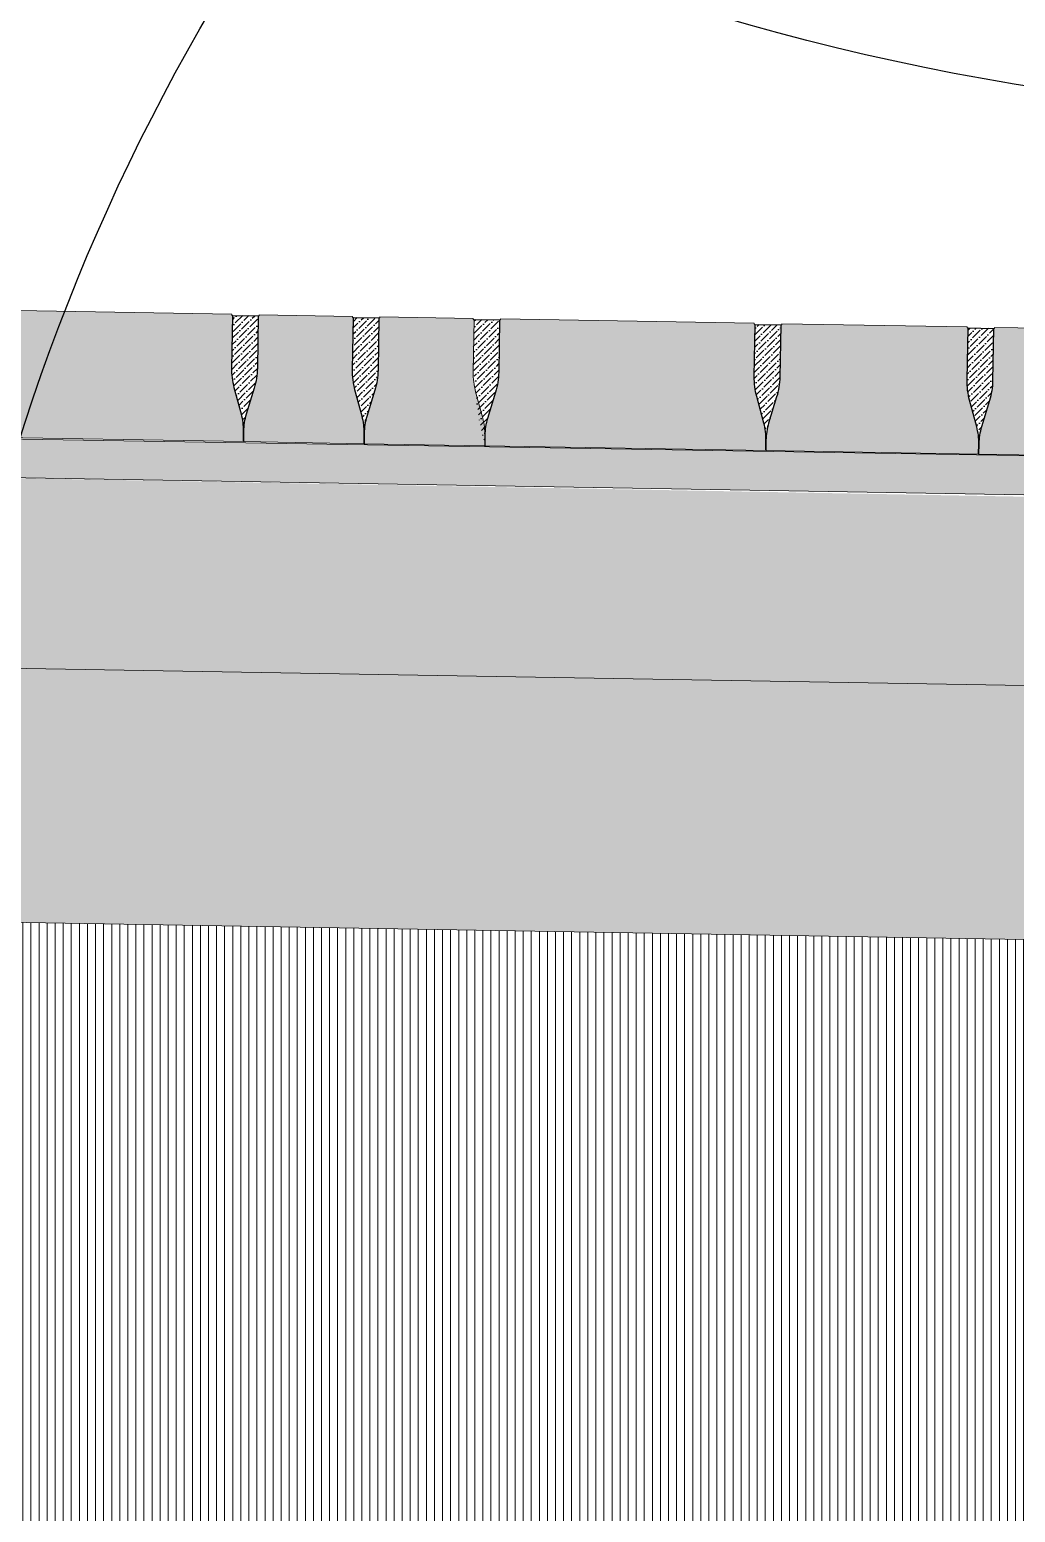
# Model space of a CAD drawing. Header units: metres. Extents: x -325 to 301, y -147 to 149.
# Drawn here: x 32.872 to 33.647, y 74.642 to 75.809 of the extents above; entities that cross this region are included whole.
import ezdxf

# ---------------------------------------------------------------- set-up
doc = ezdxf.new("R2010")
doc.units = ezdxf.units.M
for name, color, linetype, plot in [('-aux', 50, 'Continuous', False), ('-AUX-QAD', 5, 'Continuous', False), ('-AUX_MON', 3, 'Continuous', False)]:
    doc.layers.add(name, color=color, linetype=linetype, plot=plot)
doc.layers.add('03-TR-Paviment_05_Open Joint Precast Pavements', color=7, linetype='Continuous', lineweight=5, true_color=0xb3b3b3)
doc.layers.add('3-TR tot_u', color=7, linetype='Continuous', lineweight=5, true_color=0x787878)
for name, color, linetype, lineweight in [('1-CM', 7, 'Continuous', 0), ('3-TR Seleccionat', 44, 'Continuous', 0), ('3-TR Tot-u', 37, 'Continuous', 0)]:
    doc.layers.add(name, color=color, linetype=linetype, lineweight=lineweight)
doc.layers.add('EIT_3 TR sorra', color=7, linetype='Continuous', true_color=0xd8ceb0)
pattern_1 = [(45, (-54.52605597095767, 95.22544323823008), (0.001810082874403017, 0.006636970539477731), [0.008532812500000075, -0.001706562500000015, 0, -0.001706562500000015])]
pattern_2 = [(45, (-55.4307776966607, 95.24090877515593), (0.001810082874403017, 0.006636970539477731), [0.008532812500000075, -0.001706562500000015, 0, -0.001706562500000015])]

msp = doc.modelspace()

# ---------------------------------------------------------------- hatches: boundary and pattern name
at = {"layer": '03-TR-Paviment_05_Open Joint Precast Pavements'}
h = msp.add_hatch(color=256, dxfattribs=at)
h.dxf.hatch_style = 1
edge = h.paths.add_edge_path()
edge.add_line((33.03972699330097, 75.48462051935823), (33.03986707352942, 75.49281510049806))
edge.add_arc((32.99145658683463, 75.4936426455223), 0.04841755934362798, 359.0206621988272, 375.0196813252164)
edge.add_line((33.03822005051097, 75.50619009617114), (33.03262875717974, 75.52702843994231))
edge.add_arc((33.08782111385814, 75.54183751020085), 0.05714459552432267, 179.0206631825812, 195.0196823088627, ccw=False)
edge.add_line((33.0306848657774, 75.54281421532252), (33.03138776891774, 75.58393348232241))
edge.add_line((33.03138776891774, 75.58393348232241), (33.03059068065977, 75.58394710757167))
edge.add_line((33.03059068065977, 75.58394710757167), (33.03060510684645, 75.5847910599816))
edge.add_line((33.03060510684645, 75.5847910599816), (32.83106281026176, 75.58820209014559))
edge.add_line((32.83106281026176, 75.58820209014559), (32.83104838314375, 75.58735813773566))
edge.add_line((32.83104838314375, 75.58735813773566), (32.83025129488578, 75.58737176717588))
edge.add_line((32.83025129488578, 75.58737176717588), (32.82954839127979, 75.54625249784769))
edge.add_arc((32.77241214190183, 75.54722919826892), 0.05714459674101002, 343.02164879071614, 359.020667916998, ccw=False)
edge.add_line((32.82706610043442, 75.53054238451043), (32.82076584990045, 75.50990731492968))
edge.add_arc((32.86707313444153, 75.49576888800074), 0.04841755588206331, 163.0216494887599, 179.0206686151498)
edge.add_line((32.81866265111512, 75.49659642754452), (32.81852257088667, 75.48840184687035))
edge.add_line((32.81852257088667, 75.48840184687035), (33.03972699330097, 75.48462051935823))
h = msp.add_hatch(color=256, dxfattribs=at)
h.dxf.hatch_style = 1
edge = h.paths.add_edge_path()
edge.add_line((33.13467614422461, 75.4829938666928), (33.13481622631571, 75.49118844829829))
edge.add_arc((33.08640573289087, 75.49201598751031), 0.04841756597335151, 359.0206692119264, 375.019688338316)
edge.add_line((33.13316920143461, 75.50456344560118), (33.1275779090347, 75.52540178867386))
edge.add_arc((33.18277025931881, 75.54021085634429), 0.05714458867777317, 179.0206623377447, 195.0196814640271, ccw=False)
edge.add_line((33.12563401809803, 75.54118756219142), (33.12633692123836, 75.58230682895848))
edge.add_line((33.12633692123836, 75.58230682895848), (33.12553983251473, 75.58232045490624))
edge.add_line((33.12553983251473, 75.58232045490624), (33.12555425963274, 75.58316440801465))
edge.add_line((33.12555425963274, 75.58316440801465), (33.05226717214009, 75.584417197065))
edge.add_line((33.05226717214009, 75.584417197065), (33.05225274502209, 75.58357324349092))
edge.add_line((33.05225274502209, 75.58357324349092), (33.05145565536714, 75.58358687293114))
edge.add_line((33.05145565536714, 75.58358687293114), (33.0507527522268, 75.54246760290445))
edge.add_arc((32.99361651385074, 75.5434443031823), 0.05714458573827186, 343.0216487459226, 359.02066787220485, ccw=False)
edge.add_line((33.0482704618471, 75.52675749259399), (33.04197021177879, 75.50612242091776))
edge.add_arc((33.08827749194509, 75.49198399291411), 0.04841755201178764, 163.0216467606839, 179.0206658870728)
edge.add_line((33.03986701252779, 75.49281153469676), (33.03972693276501, 75.48461695332409))
edge.add_line((33.03972693276501, 75.48461695332409), (33.13467614422461, 75.4829938666928))
h = msp.add_hatch(color=256, dxfattribs=at)
h.dxf.hatch_style = 1
edge = h.paths.add_edge_path()
edge.add_line((33.22962547955012, 75.48137784647153), (33.22976556164122, 75.48957242807703))
edge.add_arc((33.18135507152994, 75.49039996682339), 0.04841756265231738, 359.020669695875, 375.019688822265)
edge.add_line((33.22811853676012, 75.50294742444859), (33.22252724342889, 75.52378576868543))
edge.add_arc((33.27771959725939, 75.53859483516474), 0.05714459179432979, 179.020660262801, 195.0196793890829, ccw=False)
edge.add_line((33.22058335295787, 75.53957154313431), (33.22128625656387, 75.58069080897005))
edge.add_line((33.22128625656387, 75.58069080897005), (33.22048916737458, 75.58070443654762))
edge.add_line((33.22048916737458, 75.58070443654762), (33.22050359402692, 75.58154838849188))
edge.add_line((33.22050359402692, 75.58154838849188), (33.14721650653428, 75.58280117730939))
edge.add_line((33.14721650653428, 75.58280117730939), (33.14720207988194, 75.58195722373532))
edge.add_line((33.14720207988194, 75.58195722373532), (33.14640499069264, 75.58197085433969))
edge.add_line((33.14640499069264, 75.58197085433969), (33.14570208755231, 75.54085158291602))
edge.add_arc((33.08856584834786, 75.54182828307745), 0.05714458656454737, 343.02164887682403, 359.0206680031071, ccw=False)
edge.add_line((33.14321979717261, 75.52514147237272), (33.1369195471043, 75.5045064006965))
edge.add_arc((33.18322682431977, 75.49036796972854), 0.04841755005518226, 163.0216423860253, 179.0206615124133)
edge.add_line((33.13481634692198, 75.49119551517398), (33.13467626762485, 75.48300093449981))
edge.add_line((33.13467626762485, 75.48300093449981), (33.22962547955012, 75.48137784647153))
h = msp.add_hatch(color=256, dxfattribs=at)
h.dxf.hatch_style = 1
edge = h.paths.add_edge_path()
edge.add_line((33.45082990845462, 75.47759667628038), (33.45096998961439, 75.48579125718739))
edge.add_arc((33.40255949996877, 75.48661879924731), 0.04841756224335861, 359.0206657658705, 375.0196848922606)
edge.add_line((33.44932296566462, 75.49916625355895), (33.44373167326471, 75.52000459779579))
edge.add_arc((33.49892402639672, 75.53481366924544), 0.05714459240776616, 179.0206652575249, 195.0196843838069, ccw=False)
edge.add_line((33.44178778139671, 75.53579037224468), (33.44249068500271, 75.57690963854607))
edge.add_line((33.44249068500271, 75.57690963854607), (33.44169359581342, 75.57692326449383))
edge.add_line((33.44169359581342, 75.57692326449383), (33.4417080220001, 75.57776721620526))
edge.add_line((33.4417080220001, 75.57776721620526), (33.24216572634673, 75.58117824706774))
edge.add_line((33.24216572634673, 75.58117824706774), (33.24215129876306, 75.58033429512348))
edge.add_line((33.24215129876306, 75.58033429512348), (33.24135421050509, 75.58034792363237))
edge.add_line((33.24135421050509, 75.58034792363237), (33.2406513068991, 75.53922865453701))
edge.add_arc((33.18351505834953, 75.54020535507466), 0.05714459591472741, 343.0216486598127, 359.02066778609554, ccw=False)
edge.add_line((33.23816901605373, 75.52351854143258), (33.23186876551976, 75.50288347138617))
edge.add_arc((33.27817605231318, 75.4887450424512), 0.04841755862201995, 163.0216479966599, 179.020667123048)
edge.add_line((33.22976556626877, 75.48957258330252), (33.22962548604032, 75.48137800355967))
edge.add_line((33.22962548604032, 75.48137800355967), (33.45082990845462, 75.47759667628038))
h = msp.add_hatch(color=256, dxfattribs=at)
h.dxf.hatch_style = 1
edge = h.paths.add_edge_path()
edge.add_line((33.61829660387507, 75.47473395343464), (33.61843668317219, 75.48292853527296))
edge.add_arc((33.57002619740872, 75.4837560869243), 0.04841755852571129, 359.0206543388342, 375.019673465223)
edge.add_line((33.61678966201639, 75.49630353094604), (33.61119836821949, 75.51714187495004))
edge.add_arc((33.66639071767521, 75.53195094250405), 0.0571445878475112, 179.0206624402548, 195.0196815665382, ccw=False)
edge.add_line((33.60925447728282, 75.53292764823478), (33.60995738042315, 75.57404691546749))
edge.add_line((33.60995738042315, 75.57404691546749), (33.6091602907682, 75.57406054211374))
edge.add_line((33.6091602907682, 75.57406054211374), (33.60917471788621, 75.5749044947565))
edge.add_line((33.60917471788621, 75.5749044947565), (33.46337014782971, 75.5773969186243))
edge.add_line((33.46337014782971, 75.5773969186243), (33.46335572304001, 75.57655296295475))
edge.add_line((33.46335572304001, 75.57655296295475), (33.4625586329194, 75.57656659402478))
edge.add_line((33.4625586329194, 75.57656659402478), (33.46185573024472, 75.53544732376527))
edge.add_arc((33.40471949199856, 75.53642402912986), 0.057144585695331, 343.02164364423464, 359.02066277051813, ccw=False)
edge.add_line((33.45937343846803, 75.51973721368763), (33.45307318979671, 75.49910214224424))
edge.add_arc((33.49938047032574, 75.48496371081062), 0.04841755336029838, 163.0216430040137, 179.0206621304013)
edge.add_line((33.45096998961439, 75.4857912557904), (33.45082990798896, 75.47759667511623))
edge.add_line((33.45082990798896, 75.47759667511623), (33.61829660387507, 75.47473395343464))
h = msp.add_hatch(color=256, dxfattribs=at)
h.dxf.hatch_style = 1
edge = h.paths.add_edge_path()
edge.add_line((33.71324569565972, 75.47310373380374), (33.71338577821648, 75.48129831540923))
edge.add_arc((33.66497528479164, 75.48212585462126), 0.04841756597335151, 359.0206692119264, 375.019688338316)
edge.add_line((33.71173875333538, 75.49467331271212), (33.70614746000415, 75.51551165625047))
edge.add_arc((33.76133981134948, 75.53032072238054), 0.05714458930355074, 179.0206605703312, 195.0196796966143, ccw=False)
edge.add_line((33.70420356953314, 75.53129743000086), (33.70490647220781, 75.57241669653509))
edge.add_line((33.70490647220781, 75.57241669653509), (33.70410938394984, 75.57243032225001))
edge.add_line((33.70410938394984, 75.57243032225001), (33.70412381153351, 75.57327427628975))
edge.add_line((33.70412381153351, 75.57327427628975), (33.63083672404086, 75.57452706440877))
edge.add_line((33.63083672404086, 75.57452706440877), (33.6308222964572, 75.57368311153319))
edge.add_line((33.6308222964572, 75.57368311153319), (33.63002520680224, 75.57369674050774))
edge.add_line((33.63002520680224, 75.57369674050774), (33.62932230366191, 75.5325774700154))
edge.add_arc((33.57218606694263, 75.53355417052607), 0.05714458408571376, 343.0216484841177, 359.0206676104001, ccw=False)
edge.add_line((33.62684001328221, 75.5168673601706), (33.6205397632139, 75.49623228802871))
edge.add_arc((33.66684704420859, 75.48209385990864), 0.04841755283807008, 163.0216469151821, 179.0206660415698)
edge.add_line((33.6184365639629, 75.48292140157487), (33.61829648420012, 75.4747268209007))
edge.add_line((33.61829648420012, 75.4747268209007), (33.71324569565972, 75.47310373380374))
at = {"layer": '3-TR Seleccionat'}
h = msp.add_hatch(dxfattribs=at)
h.set_pattern_fill('ANSI31', color=256, scale=0.002, angle=225, style=0)
h.set_pattern_definition([(270, (-0.8585899019400358, -4.113650441119717), (0.006350000000000001, -8.673617379884035e-19), [])])
h.paths.add_polyline_path([(35.18589133081755, 73.79145769977538), (32.88589133081755, 73.79145769977538), (32.88589133081755, 74.24145769977538), (33.98589133082154, 74.24145769977538), (33.66609618781404, 75.09250650408296), (32.53057318853218, 75.11190947291733), (32.5296545711066, 73.64145769977534), (35.38039666467148, 73.64145769977537), (35.38039666467148, 74.53452033250979), (34.83653469749228, 74.53685305986012), (34.83589133081755, 74.24145769977535), (35.18589133081755, 74.24145769977535)])
at = {"layer": '3-TR Tot-u'}
h = msp.add_hatch(dxfattribs=at)
h.set_pattern_fill('EARTH', color=256, scale=0.005, angle=-80.8247561036608)
h.set_pattern_definition([(279.1752438963392, (0, 0), (0.03640645211205976, -0.02628108149624554), [0.03175, -0.03175]), (279.1752438963392, (0.01175391255155724, 0.001898506990465168), (0.03640645211205976, -0.02628108149624554), [0.03175, -0.03175]), (279.1752438963392, (0.02350782510311449, 0.003797013980930336), (0.03640645211205976, -0.02628108149624554), [0.03175, -0.03175]), (9.175243896339197, (0.02805863161712196, 0.0005118787938996443), (0.02628108149624554, 0.03640645211205976), [0.03175, -0.03175]), (9.175243896339197, (0.02995713860758713, -0.0112420337576576), (0.02628108149624554, 0.03640645211205976), [0.03175, -0.03175]), (9.175243896339197, (0.0318556455980523, -0.02299594630921484), (0.02628108149624554, 0.03640645211205976), [0.03175, -0.03175])])
h.paths.add_polyline_path([(32.52963446737183, 75.11192551308335), (34.48382424316111, 75.0785337778741), (34.48332861695572, 75.27857144205522), (32.52963143426395, 75.3119547602016)])
at = {"layer": '3-TR tot_u'}
h = msp.add_hatch(dxfattribs=at)
h.set_pattern_fill('AR-CONC', color=256, scale=9e-05, angle=90.26641431039367)
h.set_pattern_definition([(140.2664143103937, (68.07752234721556, 216.8941087396815), (0.001358261347982061, 0.01640311316296629), [0.0017145, -0.0188595]), (85.26641431039367, (68.07752234721556, 216.8941087396815), (-0.01718018148039424, -0.003251827319955159), [0.0013716, -0.0150876525753]), (190.7178590103937, (68.07763553535509, 216.8954756613895), (-0.01582191943130427, 0.01315128580300938), [0.001457100792, -0.016028122014]), (136.4506143103937, (68.07295039664041, 216.8940874808411), (0.003670327151181657, 0.02441444385953116), [0.00257175, -0.02828925]), (186.9019719203937, (68.07325625478526, 216.8961220160112), (-0.02236745963156911, 0.02126259792724011), [0.0021856520826, -0.0240422047344]), (81.45056548039366, (68.07295039664041, 216.8940874808411), (-0.02236745963047776, 0.02126259792845786), [0.0020573970363, -0.0226313758728]), (111.2664143103937, (68.07408275486394, 216.8963787708387), (0.009140320580882877, 0.01368794375791834), [0.0017145, -0.0188595]), (56.2664143103937, (68.07408275486394, 216.8963787708387), (-0.01660260073058194, 0.005485043237329697), [0.0013716, -0.0150876]), (161.7178593103937, (68.07484444825029, 216.8975194328181), (-0.007462280235117282, 0.01917298696442482), [0.001457100792, -0.01602809438399999]), (127.7664143103937, (68.07752234721556, 216.8941087396815), (-0.007611163754578943, 0.0002425866008496274), [0, -0.01490472, 0, -0.0153162, 0, -0.01514475]), (97.76641431039367, (68.07752234721556, 216.8941087396815), (-0.009044117031634472, 0.005971780936707849), [0, -0.00873252, 0, -0.01456182, 0, -0.005772150000000001]), (57.76641431039366, (68.07754605082272, 216.8890110147902), (0.0004588392826058817, 0.01220541901602734), [0, -0.005715, 0, -0.0178308, 0, -0.0236601]), (47.76641431039366, (68.07755668024296, 216.8867250395027), (-0.002350348719380294, 0.0133208416991804), [0, -0.0074295, 0, -0.01184148, 0, -0.0168021])])
h.paths.add_polyline_path([(32.5301417022054, 75.49197231688586), (32.52962915943303, 75.4619766955403), (34.63893813380768, 75.42593439908292), (34.64039950698411, 75.45727575973201)])
h = msp.add_hatch(dxfattribs=at)
h.set_pattern_fill('AR-CONC', color=256, scale=0.0002499999999999998, angle=90.58726092987852)
h.set_pattern_definition([(76.14480648392384, (149.4055440725925, 72.34823459021341), (0.04264188677027636, 0.0164924602995862), [0.004762499999999994, -0.05238749999999995]), (21.14480648392376, (149.4055440725925, 72.34823459021341), (-0.02895624206563548, 0.03899470604567025), [0.003809999999999997, -0.04191014604249996]), (126.5962511839239, (149.4090975520367, 72.34960895783793), (0.01368564545468765, 0.05548716454452927), [0.004047502199999996, -0.04452256114999996]), (72.32900648392378, (149.3999479284676, 72.35963516782563), (0.06546717589283961, 0.02042698252137336), [0.007143749999999992, -0.07858124999999991]), (122.7803640939239, (149.4054035192522, 72.3613374201354), (0.02602188622526967, 0.08168008975366065), [0.006071255784999995, -0.06678390203999994]), (17.32895765392395, (149.3999479284676, 72.35963516782563), (0.02602188622963626, 0.08168008975240951), [0.005714991767499994, -0.06286493297999993]), (47.14480648392383, (149.4070472528393, 72.35958309595067), (0.04529099300160241, -0.006248548066424463), [0.004762499999999992, -0.05238749999999993]), (352.1448064839238, (149.4070472528393, 72.35958309595067), (-0.006420545168099423, 0.04814374515972341), [0.003809999999999994, -0.04190999999999992]), (97.59625148392381, (149.4108215022998, 72.35906238348748), (0.038870447652908, 0.04189519726940871), [0.004047502199999997, -0.04452248439999996]), (63.64480648392382, (149.4055440725925, 72.34823459021341), (-0.008621463944917692, 0.01931615227604824), [0, -0.04140199999999997, 0, -0.04254499999999996, 0, -0.04206874999999997]), (33.6448064839238, (149.4055440725925, 72.34823459021341), (0.003959798147281882, 0.0298434821684364), [0, -0.02425699999999998, 0, -0.04044949999999996, 0, -0.01603374999999999]), (353.6448064839238, (149.3928324288855, 72.34199488915097), (0.03106043217901049, 0.01365105502124608), [0, -0.01587499999999998, 0, -0.04952999999999995, 0, -0.06572249999999993]), (343.6448064839238, (149.387132140545, 72.33919681662287), (0.030442281011624, 0.02202419302339622), [0, -0.02063749999999998, 0, -0.03289299999999997, 0, -0.04667249999999996])])
h.paths.add_polyline_path([(32.52962915943303, 75.4619766955403), (32.52963143426395, 75.3119547602016), (34.48672493402285, 75.27851340832605), (34.48626389267651, 75.42593439908292)])
at = {"layer": 'EIT_3 TR sorra'}
h = msp.add_hatch(dxfattribs=at)
h.set_pattern_fill('ANSI36', color=256, scale=0.00107500000000001, angle=64.44245375089616, style=0, double=1)
h.set_pattern_definition(pattern_2)
edge = h.paths.add_edge_path()
edge.add_line((33.03972699376664, 75.48462052028955), (33.0398670725981, 75.49281510189505))
edge.add_arc((32.99145658543681, 75.49364264360563), 0.04841755975342317, 359.0206661289666, 375.0196852550778)
edge.add_line((33.03822004864833, 75.50619009756812), (33.03262875671408, 75.52702844459893))
edge.add_arc((33.08782110948358, 75.54183751261863), 0.05714459116877231, 179.0206620302467, 195.0196811564659, ccw=False)
edge.add_line((33.0306848657774, 75.54281421881498), (33.03138782991937, 75.58393698083566))
edge.add_line((33.03138782991937, 75.58393698083566), (33.05145577690473, 75.58359393375324))
edge.add_line((33.05145577690473, 75.58359393375324), (33.05075281136578, 75.54247116986991))
edge.add_arc((32.99361657298982, 75.54344787014774), 0.05714458573817217, 343.0216487459071, 359.02066787221736, ccw=False)
edge.add_line((33.04827052098608, 75.52676105955945), (33.04197027138343, 75.50612599021153))
edge.add_arc((33.08827755002338, 75.49198755735388), 0.04841755196938027, 163.0216407395285, 179.0206598657412)
edge.add_line((33.03986707073545, 75.49281510422335), (33.03972699236965, 75.48462051889257))
h = msp.add_hatch(dxfattribs=at)
h.set_pattern_fill('ANSI36', color=256, scale=0.00107500000000001, angle=64.44245375089616, style=0, double=1)
h.set_pattern_definition(pattern_2)
edge = h.paths.add_edge_path()
edge.add_line((33.1346760878796, 75.4829903686452), (33.13481616671106, 75.49118495048353))
edge.add_arc((33.0864056797826, 75.49201249385088), 0.04841755954894374, 359.0206641639726, 375.0196832900835)
edge.add_line((33.13316914322695, 75.5045599461566), (33.1275778512927, 75.52539829411873))
edge.add_arc((33.18277020240543, 75.5402073619056), 0.05714458950825524, 179.0206622352669, 195.0196813614862, ccw=False)
edge.add_line((33.12563396035603, 75.54118406786912), (33.12633692403233, 75.58230682872565))
edge.add_line((33.12633692403233, 75.58230682872565), (33.14640487148336, 75.58196378304021))
edge.add_line((33.14640487148336, 75.58196378304021), (33.14570190687573, 75.54084101915689))
edge.add_arc((33.08856566922523, 75.54181772629467), 0.05714458513006997, 343.0216418563804, 359.0206609826907, ccw=False)
edge.add_line((33.14321961463338, 75.52513090931208), (33.13691936596206, 75.50449583810152))
edge.add_arc((33.18322664436917, 75.49035740358708), 0.04841755223049664, 163.0216387839362, 179.0206579101485)
edge.add_line((33.13481616484842, 75.49118495211334), (33.13467608694828, 75.48299036794671))
h = msp.add_hatch(dxfattribs=at)
h.set_pattern_fill('ANSI36', color=256, scale=0.00107500000000001, angle=64.44245375089616, style=0, double=1)
h.set_pattern_definition(pattern_1)
edge = h.paths.add_edge_path()
edge.add_arc((33.27817598032559, 75.4887415488854), 0.04841754723076378, 163.021649998538, 179.0206671590823)
edge.add_line((33.22976550567024, 75.48956908951158), (33.22962548522148, 75.48137800357372))
edge.add_arc((33.56781173883445, 75.55978179542929), 0.3471557240059638, 176.5470143805095, 193.0526411837307, ccw=False)
edge.add_line((33.22128625656387, 75.58069080897003), (33.24135421097075, 75.58034792409804))
edge.add_line((33.24135421097075, 75.58034792409804), (33.24065124542081, 75.53922515640792))
edge.add_arc((33.1835150038873, 75.54020186132604), 0.05714458897457408, 343.0216499985099, 359.0206632744462, ccw=False)
edge.add_line((33.23816895534371, 75.52351505098753), (33.23186870393295, 75.50287997287606))
h = msp.add_hatch(dxfattribs=at)
h.set_pattern_fill('ANSI36', color=256, scale=0.00107500000000001, angle=64.44245375089616, style=0, double=1)
h.set_pattern_definition(pattern_1)
edge = h.paths.add_edge_path()
edge.add_line((33.45082990938594, 75.47759667744454), (33.45096998775175, 75.4857912588172))
edge.add_arc((33.40255949893368, 75.48661880076061), 0.04841756141393314, 359.0206658869922, 375.0196850131055)
edge.add_line((33.44932296380198, 75.49916625495594), (33.44373167279905, 75.52000460198674))
edge.add_arc((33.49892402450734, 75.53481367154681), 0.05714459054299845, 179.0206637976744, 195.0196829238923, ccw=False)
edge.add_line((33.44178778139671, 75.53579037596997), (33.44249074553868, 75.57691313799064))
edge.add_line((33.44249074553868, 75.57691313799064), (33.46255869252404, 75.57657009067539))
edge.add_line((33.46255869252404, 75.57657009067539), (33.46185572791642, 75.53544732725773))
edge.add_arc((33.40471948884196, 75.53642403250589), 0.05714458652151388, 343.0216437751227, 359.0206629014332, ccw=False)
edge.add_line((33.45937343613973, 75.51973721694726), (33.45307318700274, 75.49910214690085))
edge.add_arc((33.49938046729947, 75.48496371381037), 0.04841755362193832, 163.0216410485227, 179.0206601747352)
edge.add_line((33.45096998635476, 75.48579126044702), (33.45082990798896, 75.47759667604755))
h = msp.add_hatch(dxfattribs=at)
h.set_pattern_fill('ANSI36', color=256, scale=0.00107500000000001, angle=64.44245375089616, style=0, double=1)
h.set_pattern_definition(pattern_1)
edge = h.paths.add_edge_path()
edge.add_line((33.61829654427042, 75.4747303874005), (33.61843662449887, 75.48292496900599))
edge.add_arc((33.57002614525875, 75.48375251298238), 0.04841755187213391, 359.0206632878623, 375.0196824139749)
edge.add_line((33.61678960148042, 75.49629996258359), (33.61119830954617, 75.51713831170987))
edge.add_arc((33.66639066433519, 75.53194738339238), 0.05714459406851019, 179.020665052537, 195.0196841787549, ccw=False)
edge.add_line((33.60925441767817, 75.53292408662442), (33.60995738182014, 75.57404684841227))
edge.add_line((33.60995738182014, 75.57404684841227), (33.6300253288055, 75.57370379853587))
edge.add_line((33.6300253288055, 75.57370379853587), (33.6293223651292, 75.53258103744652))
edge.add_arc((33.57218611777085, 75.53355774153053), 0.05714459478429723, 343.02164508414563, 359.02066421045726, ccw=False)
edge.add_line((33.62684007335251, 75.51687092480775), (33.62053982374987, 75.49623585499417))
edge.add_arc((33.66684709718664, 75.48209742117822), 0.04841754727282253, 163.0216378569531, 179.020656983166)
edge.add_line((33.61843662263622, 75.48292497040298), (33.61829654380476, 75.47473038763333))

# ---------------------------------------------------------------- linework, layer by layer
at = {"layer": '-aux'}
for points in [[(33.03972699236965, 75.48462051889257), (33.03972699376664, 75.48462052028955), (33.0398670725981, 75.49281510189505, 0.06992251114754273), (33.03822004864833, 75.50619009756812), (33.03262875671408, 75.52702844459893, -0.06992251114800961), (33.0306848657774, 75.54281421881498), (33.03138782991937, 75.58393698083566), (33.05145577690473, 75.58359393375324), (33.05075281136578, 75.54247116986991, -0.0699225111484148), (33.04827052098608, 75.52676105955945), (33.04197027138343, 75.50612599021153, 0.06992251114798485), (33.03986707073545, 75.49281510422335), (33.03972699236965, 75.48462051889257), (33.03972699376664, 75.48462052028955)], [(33.13467608694828, 75.48299036794671), (33.1346760878796, 75.4829903686452), (33.13481616671106, 75.49118495048353, 0.06992251114754273), (33.13316914322695, 75.5045599461566), (33.1275778512927, 75.52539829411873, -0.06992251114800961), (33.12563396035603, 75.54118406786912), (33.12633692403233, 75.58230682872565), (33.14640487148336, 75.58196378304021), (33.14570190687573, 75.54084101915689, -0.0699225111484148), (33.14321961463338, 75.52513090931208), (33.13691936596206, 75.50449583810152, 0.06992251114798485), (33.13481616484842, 75.49118495211334), (33.13467608694828, 75.48299036794671), (33.1346760878796, 75.4829903686452)], [(33.22128625656387, 75.58069080897005), (33.24135421097075, 75.58034792409804), (33.24065124589747, 75.53922515928339, -0.0699225111484148), (33.23816895458644, 75.52351504850726), (33.23186870591512, 75.50287997776236, 0.06992251114798485), (33.2297655057328, 75.48956909317117), (33.22962548522148, 75.4813780035737)], [(33.45082990798896, 75.47759667604755), (33.45082990938594, 75.47759667744454), (33.45096998775175, 75.4857912588172, 0.06992251114754273), (33.44932296380198, 75.49916625495594), (33.44373167279905, 75.52000460198674, -0.06992251114800961), (33.44178778139671, 75.53579037596997), (33.44249074553868, 75.57691313799064), (33.46255869252404, 75.57657009067539), (33.46185572791642, 75.53544732725773, -0.0699225111484148), (33.45937343613973, 75.51973721694726), (33.45307318700274, 75.49910214690085, 0.06992251114798485), (33.45096998635476, 75.48579126044702), (33.45082990798896, 75.47759667604755), (33.45082990938594, 75.47759667744454)], [(33.61829654380476, 75.47473038763333), (33.61829654427042, 75.4747303874005), (33.61843662449887, 75.48292496900599, 0.06992251114754273), (33.61678960148042, 75.49629996258359), (33.61119830954617, 75.51713831170987, -0.06992251114800961), (33.60925441767817, 75.53292408662442), (33.60995738182014, 75.57404684841227), (33.6300253288055, 75.57370379853587), (33.6293223651292, 75.53258103744652, -0.0699225111484148), (33.62684007335251, 75.51687092480775), (33.62053982374987, 75.49623585499417, 0.06992251114798485), (33.61843662263622, 75.48292497040298), (33.61829654380476, 75.47473038763333), (33.61829654427042, 75.4747303874005)]]:
    msp.add_lwpolyline(points, format="xyb", dxfattribs=at)
at = {"layer": '-AUX-QAD'}
msp.add_circle((33.96108360244318, 77.65234976931295), 1.912185458046741, dxfattribs=at)
at = {"layer": '-AUX_MON'}
for radius in [1.795796165688976, 1.644287805263133]:
    msp.add_circle((34.43200159453079, 74.99099213381743), radius, dxfattribs=at)
at = {"layer": '1-CM'}
for points in [[(33.03972699330097, 75.48462051935823), (33.03986707352942, 75.49281510049806, 0.06992251114875708), (33.03822005051097, 75.50619009617114), (33.03262875717974, 75.52702843994231, -0.0699225111482901), (33.0306848657774, 75.54281421532252), (33.03138776891774, 75.58393348232241), (33.03059068065977, 75.58394710757167), (33.03060510684645, 75.5847910599816), (32.83106281026176, 75.58820209014559), (32.83104838314375, 75.58735813773566), (32.83025129488578, 75.58737176717588), (32.82954839127979, 75.54625249784769, -0.0699225111482901), (32.82706610043442, 75.53054238451043), (32.82076584990045, 75.50990731492968, 0.06992251114875708), (32.81866265111512, 75.49659642754452), (32.81852257088667, 75.48840184687035)], [(33.13467614422461, 75.4829938666928), (33.13481622631571, 75.49118844829829, 0.06992251114875708), (33.13316920143461, 75.50456344560118), (33.1275779090347, 75.52540178867386, -0.0699225111482901), (33.12563401809803, 75.54118756219142), (33.12633692123836, 75.58230682895848), (33.12553983251473, 75.58232045490624), (33.12555425963274, 75.58316440801465), (33.05226717214009, 75.584417197065), (33.05225274502209, 75.58357324349092), (33.05145565536714, 75.58358687293114), (33.0507527522268, 75.54246760290445, -0.0699225111482901), (33.0482704618471, 75.52675749259399), (33.04197021177879, 75.50612242091776, 0.06992251114875708), (33.03986701252779, 75.49281153469676), (33.03972693276501, 75.48461695332409)], [(33.22962547955012, 75.48137784647153), (33.22976556164122, 75.48957242807703, 0.06992251114875708), (33.22811853676012, 75.50294742444859), (33.22252724342889, 75.52378576868543, -0.0699225111482901), (33.22058335295787, 75.53957154313431), (33.22128625656387, 75.58069080897005), (33.22048916737458, 75.58070443654762), (33.22050359402692, 75.58154838849188), (33.14721650653428, 75.58280117730939), (33.14720207988194, 75.58195722373532), (33.14640499069264, 75.58197085433969), (33.14570208755231, 75.54085158291602, -0.0699225111482901), (33.14321979717261, 75.52514147237272), (33.1369195471043, 75.5045064006965, 0.06992251114875708), (33.13481634692198, 75.49119551517398), (33.13467626762485, 75.48300093449981)], [(33.45082990845462, 75.47759667628038), (33.45096998961439, 75.48579125718739, 0.06992251114875708), (33.44932296566462, 75.49916625355895), (33.44373167326471, 75.52000459779579, -0.0699225111482901), (33.44178778139671, 75.53579037224468), (33.44249068500271, 75.57690963854607), (33.44169359581342, 75.57692326449383), (33.4417080220001, 75.57776721620526), (33.24216572634673, 75.58117824706774), (33.24215129876306, 75.58033429512348), (33.24135421050509, 75.58034792363237), (33.2406513068991, 75.53922865453701, -0.0699225111482901), (33.23816901605373, 75.52351854143258), (33.23186876551976, 75.50288347138617, 0.06992251114875708), (33.22976556626877, 75.48957258330252), (33.22962548604032, 75.48137800355967)], [(33.61829660387507, 75.47473395343464), (33.61843668317219, 75.48292853527296, 0.06992251114875708), (33.61678966201639, 75.49630353094604), (33.61119836821949, 75.51714187495004, -0.0699225111482901), (33.60925447728282, 75.53292764823478), (33.60995738042315, 75.57404691546749), (33.6091602907682, 75.57406054211374), (33.60917471788621, 75.5749044947565), (33.46337014782971, 75.5773969186243), (33.46335572304001, 75.57655296295475), (33.4625586329194, 75.57656659402478), (33.46185573024472, 75.53544732376527, -0.0699225111482901), (33.45937343846803, 75.51973721368763), (33.45307318979671, 75.49910214224424, 0.06992251114875708), (33.45096998961439, 75.4857912557904), (33.45082990798896, 75.47759667511623)], [(33.71324569565972, 75.47310373380374), (33.71338577821648, 75.48129831540923, 0.06992251114875708), (33.71173875333538, 75.49467331271212), (33.70614746000415, 75.51551165625047, -0.0699225111482901), (33.70420356953314, 75.53129743000086), (33.70490647220781, 75.57241669653509), (33.70410938394984, 75.57243032225001), (33.70412381153351, 75.57327427628975), (33.63083672404086, 75.57452706440877), (33.6308222964572, 75.57368311153319), (33.63002520680224, 75.57369674050774), (33.62932230366191, 75.5325774700154, -0.0699225111482901), (33.62684001328221, 75.5168673601706), (33.6205397632139, 75.49623228802871, 0.06992251114875708), (33.6184365639629, 75.48292140157487), (33.61829648420012, 75.4747268209007)]]:
    msp.add_lwpolyline(points, format="xyb", close=True, dxfattribs=at)
for points in [[(34.63905497567525, 75.457298743609), (32.5301417022054, 75.49197231688586)], [(34.63893813473901, 75.42593439931575), (32.52962915943303, 75.4619766955403)], [(34.48672493402285, 75.27851340832605), (32.52963143426395, 75.3119547602016)], [(32.52963446737183, 75.11192551308335), (34.48589133081754, 75.07849845702418)]]:
    msp.add_lwpolyline(points, dxfattribs=at)

doc.saveas('drawing.dxf')
